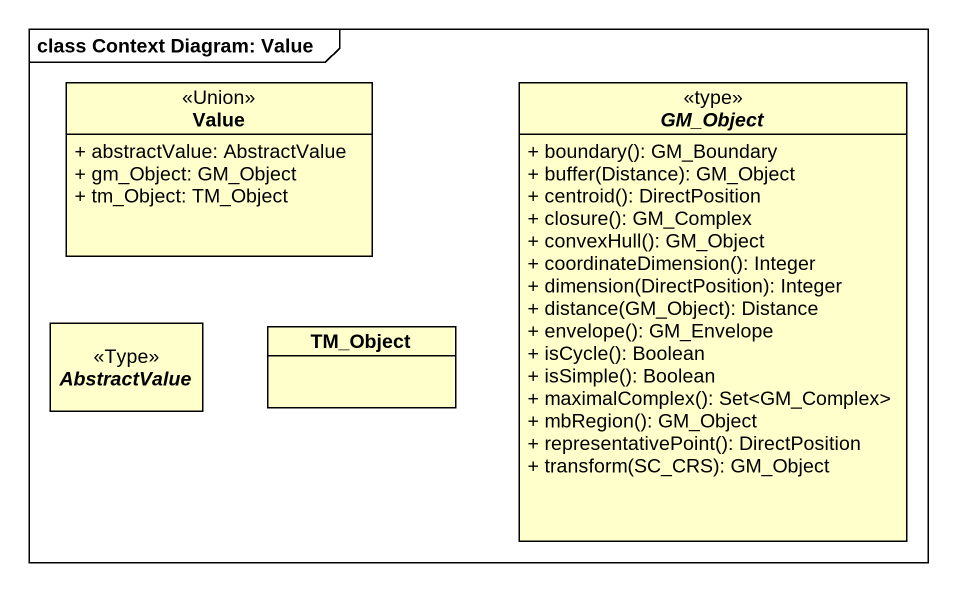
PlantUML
@startuml
mainframe class Context Diagram: Value
hide circle
hide empty members
skinparam classAttributeIconSize 0
class Value <<Union>> {
  + abstractValue: AbstractValue
  + gm_Object: GM_Object
  + tm_Object: TM_Object
}
abstract class GM_Object <<type>> {
  + boundary(): GM_Boundary
  + buffer(Distance): GM_Object
  + centroid(): DirectPosition
  + closure(): GM_Complex
  + convexHull(): GM_Object
  + coordinateDimension(): Integer
  + dimension(DirectPosition): Integer
  + distance(GM_Object): Distance
  + envelope(): GM_Envelope
  + isCycle(): Boolean
  + isSimple(): Boolean
  + maximalComplex(): Set<GM_Complex>
  + mbRegion(): GM_Object
  + representativePoint(): DirectPosition
  + transform(SC_CRS): GM_Object
}
abstract class AbstractValue <<Type>>
class TM_Object
@enduml
